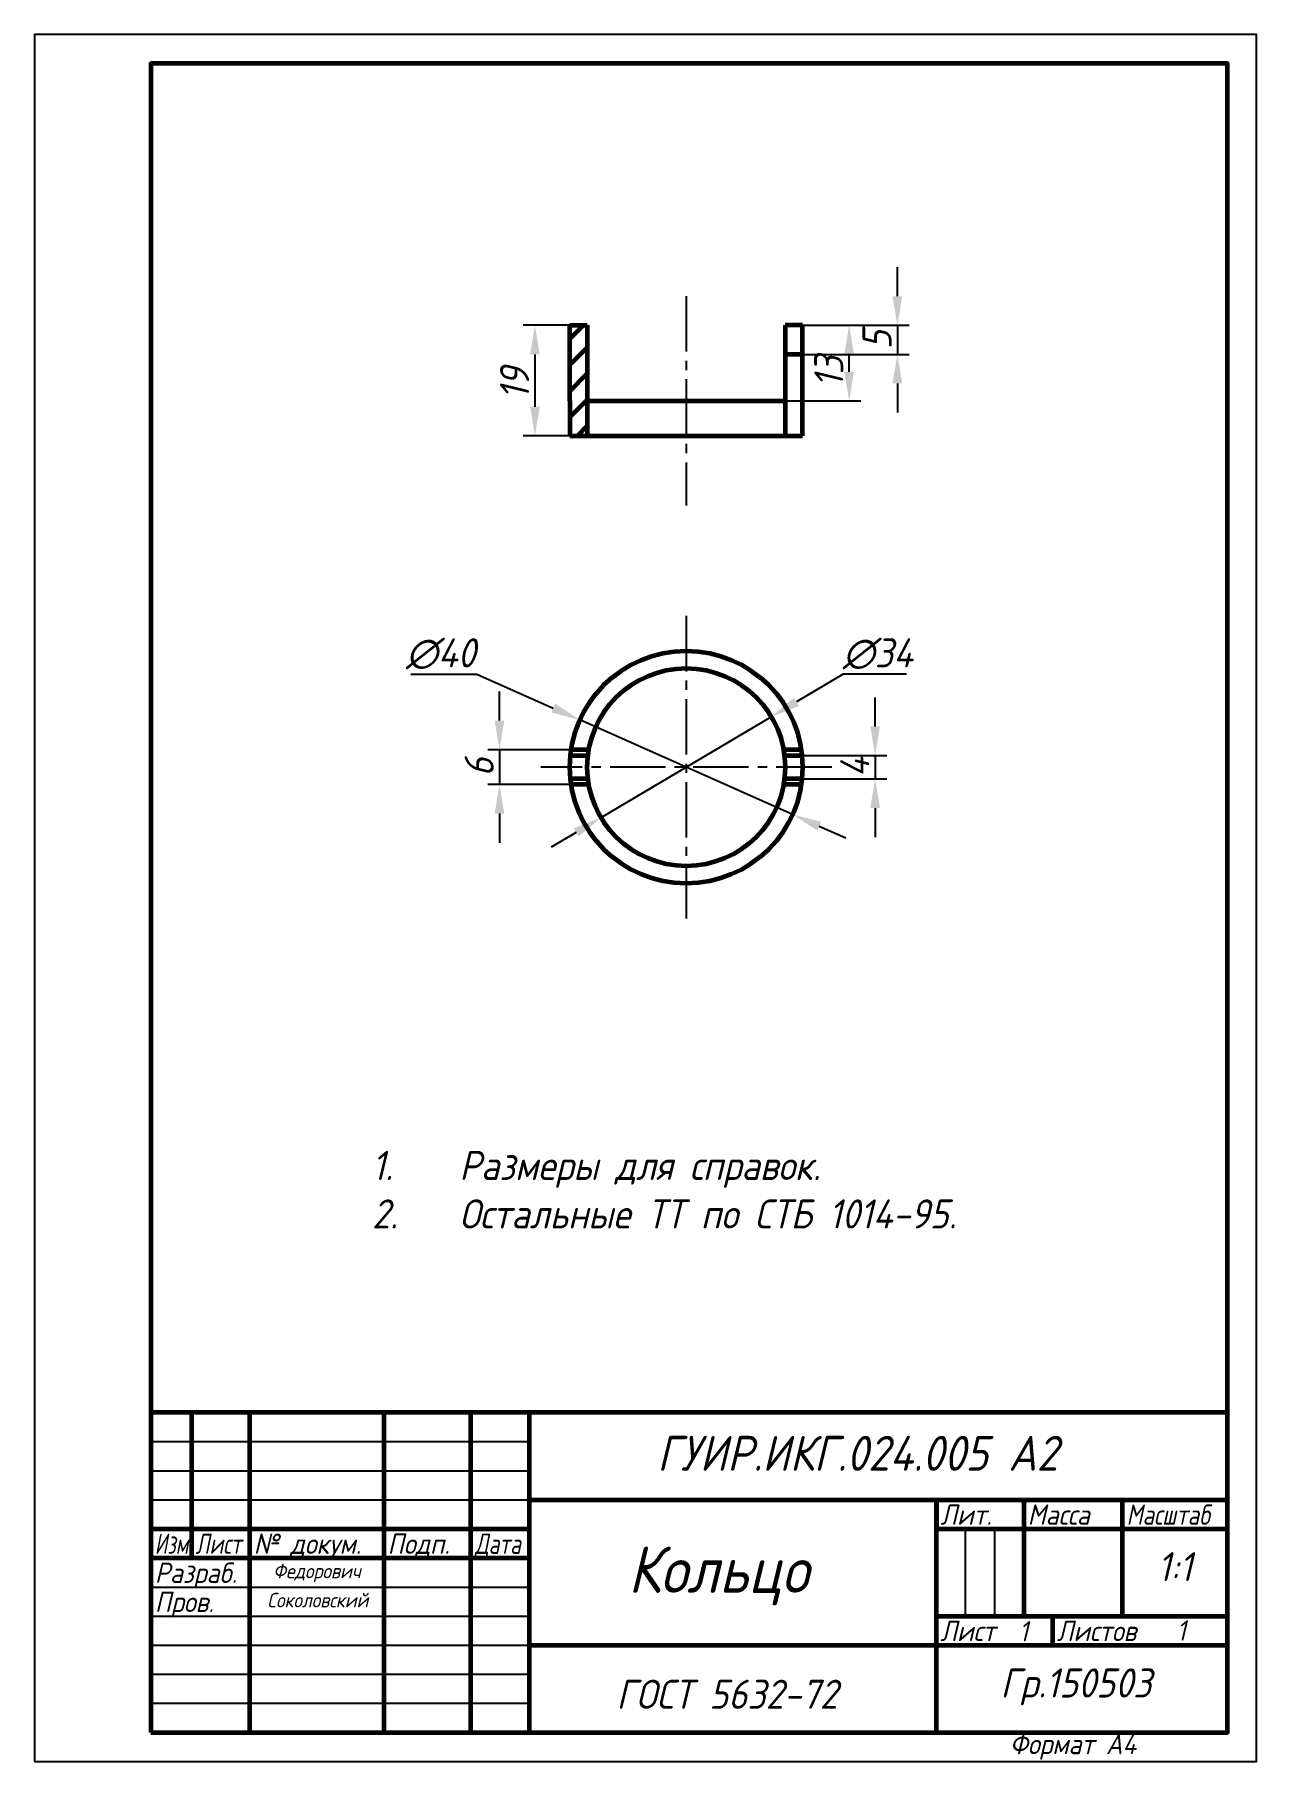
# Model space of a CAD drawing. Header units: millimetres. Extents: x 0 to 210, y 0 to 297.
import ezdxf

# ---------------------------------------------------------------- set-up
doc = ezdxf.new("R2010")
doc.units = ezdxf.units.MM
doc.header["$LTSCALE"] = 0.5
doc.linetypes.add('осевая2', pattern=[28.575, 19.05, -3.175, 3.175, -3.175])
doc.layers.get('0').update_dxf_attribs({"lineweight": 60})
doc.layers.get('Defpoints').update_dxf_attribs({"color": 5})
doc.layers.add('1-оси', color=1, linetype='осевая2')
doc.layers.add('3-размеры', color=6, linetype='Continuous')
doc.layers.add('4-текст', color=7, linetype='Continuous', true_color=0x00ad00)
doc.styles.get("Standard").update_dxf_attribs({"font": 'isocpeui.ttf', "width": 0.9})
doc.dimstyles.new('Standart', dxfattribs={"dimtxt": 5, "dimasz": 5, "dimexe": 2, "dimexo": 0, "dimgap": 1, "dimtad": 1, "dimtoh": 1, "dimdec": 0, "dimtxsty": 'Standard', "dimcen": 2.5, "dimadec": 0, "dimazin": 0, "dimtfac": 1, "dimtdec": 0, "dimtmove": 0, "dimatfit": 3, "dimldrblk": 'DOTSMALL', "dimfxl": 1, "dimarcsym": 0})

# ---------------------------------------------------------------- blocks, each defined once
blk = doc.blocks.new('*D4')
at = {"layer": '3-размеры', "color": 0, "lineweight": -2, "transparency": 16777216}
for p, q in [((139, 187), (130.93, 182.22)), ((149.88, 187), (139, 187)), ((97.38, 162.33), (126.62, 179.67)), ((93.07, 159.78), (88.77, 157.24))]:
    blk.add_line(p, q, dxfattribs=at)
at = {"layer": '3-размеры', "color": 0, "transparency": 16777216}
for points in [[(130.5, 182.93), (131.35, 181.5), (126.62, 179.67)], [(92.65, 160.5), (93.5, 159.07), (97.38, 162.33)]]:
    blk.add_solid(points, dxfattribs=at)
at = {"layer": 'Defpoints', "color": 0, "transparency": 16777216}
for p in [(126.62, 179.67), (97.38, 162.33)]:
    blk.add_point(p, dxfattribs=at)
at = {"layer": '3-размеры', "color": 0, "transparency": 16777216, "insert": (144.94, 190.5), "char_height": 5, "attachment_point": 5}
blk.add_mtext('∅34', dxfattribs=at)
blk = doc.blocks.new('_DotSmall')
at = {"color": 0, "linetype": 'ByBlock', "const_width": 0.5}
blk.add_lwpolyline([(-0.0625, 0, 1), (0.0625, 0, 1)], format="xyb", close=True, dxfattribs=at)
blk = doc.blocks.new('*D5')
at = {"layer": '3-размеры', "color": 0, "lineweight": -2, "transparency": 16777216}
for p, q in [((64.64, 187), (76, 187)), ((76, 187), (89.15, 181.15)), ((130.28, 162.88), (93.72, 179.12)), ((134.85, 160.85), (139.41, 158.82))]:
    blk.add_line(p, q, dxfattribs=at)
at = {"layer": '3-размеры', "color": 0, "transparency": 16777216}
for points in [[(89.49, 181.91), (88.82, 180.39), (93.72, 179.12)], [(135.18, 161.61), (134.51, 160.09), (130.28, 162.88)]]:
    blk.add_solid(points, dxfattribs=at)
at = {"layer": 'Defpoints', "color": 0, "transparency": 16777216}
for p in [(93.72, 179.12), (130.28, 162.88)]:
    blk.add_point(p, dxfattribs=at)
at = {"layer": '3-размеры', "color": 0, "transparency": 16777216, "insert": (69.82, 190.5), "char_height": 5, "attachment_point": 5}
blk.add_mtext('∅40', dxfattribs=at)
blk = doc.blocks.new('*D6')
at = {"layer": '3-размеры', "color": 0, "lineweight": -2, "transparency": 16777216}
for p, q in [((92, 247), (84, 247)), ((86, 242), (86, 233)), ((92, 228), (84, 228))]:
    blk.add_line(p, q, dxfattribs=at)
at = {"layer": '3-размеры', "color": 0, "transparency": 16777216}
for points in [[(85.17, 242), (86.83, 242), (86, 247)], [(85.17, 233), (86.83, 233), (86, 228)]]:
    blk.add_solid(points, dxfattribs=at)
at = {"layer": 'Defpoints', "color": 0, "transparency": 16777216}
for p in [(92, 247), (86, 228), (92, 228)]:
    blk.add_point(p, dxfattribs=at)
at = {"layer": '3-размеры', "color": 0, "transparency": 16777216, "insert": (82.5, 237), "char_height": 5, "attachment_point": 5, "rotation": 90}
blk.add_mtext('19', dxfattribs=at)
blk = doc.blocks.new('*D7')
at = {"layer": '3-размеры', "color": 0, "lineweight": -2, "transparency": 16777216}
for p, q in [((132, 247), (142, 247)), ((140, 239), (140, 242)), ((129, 234), (142, 234))]:
    blk.add_line(p, q, dxfattribs=at)
at = {"layer": '3-размеры', "color": 0, "transparency": 16777216}
for points in [[(139.17, 242), (140.83, 242), (140, 247)], [(139.17, 239), (140.83, 239), (140, 234)]]:
    blk.add_solid(points, dxfattribs=at)
at = {"layer": 'Defpoints', "color": 0, "transparency": 16777216}
for p in [(132, 247), (140, 247), (129, 234)]:
    blk.add_point(p, dxfattribs=at)
at = {"layer": '3-размеры', "color": 0, "transparency": 16777216, "insert": (136.5, 239), "char_height": 5, "attachment_point": 5, "rotation": 90}
blk.add_mtext('13', dxfattribs=at)
blk = doc.blocks.new('*D8')
at = {"layer": '3-размеры', "color": 0, "lineweight": -2, "transparency": 16777216}
for p, q in [((144.47, 178), (144.47, 183)), ((131.9, 173), (146.47, 173)), ((144.47, 173), (144.47, 168.97)), ((131.9, 168.97), (146.47, 168.97)), ((144.47, 163.97), (144.47, 158.97))]:
    blk.add_line(p, q, dxfattribs=at)
at = {"layer": '3-размеры', "color": 0, "transparency": 16777216}
for points in [[(143.63, 178), (145.3, 178), (144.47, 173)], [(143.63, 163.97), (145.3, 163.97), (144.47, 168.97)]]:
    blk.add_solid(points, dxfattribs=at)
at = {"layer": 'Defpoints', "color": 0, "transparency": 16777216}
for p in [(131.9, 173), (131.9, 168.97), (144.47, 168.97)]:
    blk.add_point(p, dxfattribs=at)
at = {"layer": '3-размеры', "color": 0, "transparency": 16777216, "insert": (140.97, 170.98), "char_height": 5, "attachment_point": 5, "rotation": 90}
blk.add_mtext('4', dxfattribs=at)
blk = doc.blocks.new('*D9')
at = {"layer": '3-размеры', "color": 0, "lineweight": -2, "transparency": 16777216}
for p, q in [((79.91, 179), (79.91, 184)), ((92.23, 174), (77.91, 174)), ((79.91, 174), (79.91, 168.01)), ((92.23, 168.01), (77.91, 168.01)), ((79.91, 163.01), (79.91, 158.01))]:
    blk.add_line(p, q, dxfattribs=at)
at = {"layer": '3-размеры', "color": 0, "transparency": 16777216}
for points in [[(79.08, 179), (80.74, 179), (79.91, 174)], [(79.08, 163.01), (80.74, 163.01), (79.91, 168.01)]]:
    blk.add_solid(points, dxfattribs=at)
at = {"layer": 'Defpoints', "color": 0, "transparency": 16777216}
for p in [(92.23, 174), (79.91, 168.01), (92.23, 168.01)]:
    blk.add_point(p, dxfattribs=at)
at = {"layer": '3-размеры', "color": 0, "transparency": 16777216, "insert": (76.41, 171.01), "char_height": 5, "attachment_point": 5, "rotation": 90}
blk.add_mtext('6', dxfattribs=at)
blk = doc.blocks.new('*D10')
at = {"layer": '3-размеры', "color": 0, "lineweight": -2, "transparency": 16777216}
for p, q in [((148.29, 252), (148.29, 257)), ((132, 247), (150.29, 247)), ((148.29, 247), (148.29, 242)), ((132, 242), (150.29, 242)), ((148.29, 237), (148.29, 232))]:
    blk.add_line(p, q, dxfattribs=at)
at = {"layer": '3-размеры', "color": 0, "transparency": 16777216}
for points in [[(147.45, 252), (149.12, 252), (148.29, 247)], [(147.45, 237), (149.12, 237), (148.29, 242)]]:
    blk.add_solid(points, dxfattribs=at)
at = {"layer": 'Defpoints', "color": 0, "transparency": 16777216}
for p in [(132, 247), (132, 242), (148.29, 242)]:
    blk.add_point(p, dxfattribs=at)
at = {"layer": '3-размеры', "color": 0, "transparency": 16777216, "insert": (144.79, 244.5), "char_height": 5, "attachment_point": 5, "rotation": 90}
blk.add_mtext('5', dxfattribs=at)

msp = doc.modelspace()

# ---------------------------------------------------------------- hatches: boundary and pattern name
h = msp.add_hatch()
h.set_pattern_fill('ANSI31', color=256)
h.paths.add_polyline_path([(95, 247), (92, 247), (92, 234), (92, 228), (95, 228), (95, 234)])

# ---------------------------------------------------------------- linework, layer by layer
for p, q in [((92, 234), (92, 247)), ((92, 247), (95, 247)), ((95, 247), (95, 234)), ((132, 247), (129, 247)), ((129, 247), (129, 234)), ((132, 234), (132, 247)), ((132, 242), (129, 242)), ((92, 234), (92, 228)), ((95, 234), (129, 234)), ((95, 234), (95, 228)), ((129, 234), (129, 228)), ((132, 228), (132, 234)), ((92, 228), (132, 228)), ((92.1, 173), (95.11, 173)), ((95.27, 174), (92.23, 174)), ((131.77, 174), (128.73, 174)), ((128.88, 173), (131.9, 173)), ((95.12, 168.97), (92.11, 168.98)), ((95.26, 168.01), (92.22, 168.01)), ((131.77, 168.01), (128.73, 168.01)), ((131.9, 168.97), (128.88, 168.98)), ((155, 45), (155, 40))]:
    msp.add_line(p, q)
at = {"lineweight": 60}
for p, q in [((205, 60), (20, 60)), ((27, 60), (27, 35)), ((37, 5), (37, 60)), ((60, 60), (60, 5)), ((75, 5), (75, 60)), ((85, 60), (85, 5)), ((85, 45), (205, 45)), ((155, 5), (155, 45)), ((170, 45), (170, 25)), ((187, 25), (187, 45)), ((20, 40), (85, 40)), ((155, 40), (205, 40)), ((20, 35), (85, 35)), ((155, 25), (205, 25)), ((175, 20), (175, 25)), ((85, 20), (205, 20))]:
    msp.add_line(p, q, dxfattribs=at)
at = {"lineweight": -3}
for p, q in [((20, 55), (85, 55)), ((20, 50), (85, 50)), ((20, 45), (85, 45)), ((160, 25), (160, 40)), ((165, 40), (165, 25)), ((20, 30), (85, 30)), ((20, 25), (85, 25)), ((20, 20), (85, 20)), ((20, 15), (85, 15)), ((20, 10), (85, 10))]:
    msp.add_line(p, q, dxfattribs=at)
at = {"lineweight": 60}
msp.add_lwpolyline([(20, 5), (205, 5), (205, 292), (20, 292)], close=True, dxfattribs=at)
for radius in [20, 17]:
    msp.add_circle((112, 171), radius)
at = {"layer": '1-оси'}
for p, q in [((112, 252), (112, 216)), ((112, 197), (112, 145)), ((137, 171), (87, 171))]:
    msp.add_line(p, q, dxfattribs=at)
at = {"layer": 'Defpoints'}
msp.add_lwpolyline([(0, 0), (210, 0), (210, 297), (0, 297)], close=True, dxfattribs=at)

# ---------------------------------------------------------------- texts
at = {"lineweight": -3, "width": 0.9}
msp.add_text('Формат А4', height=3.5, dxfattribs=at).set_placement((167.6, 1.25))
at = {"attachment_point": 1}
for s, width, insert, char_height in [('\\pxi-3,l4,t4;1.^IРазмеры для справок.\\P2.^IОстальные ТТ по СТБ 1014-95.', 130, (53, 105), 5), ('ГУИР.ИКГ.024.005 А2', 120, (107, 56), 6), ('Кольцо', 70, (102, 37), 8), ('1:1', 18, (193, 36), 5), ('Федорович', 24, (41, 34), 2.5), ('Соколовский', 23, (40, 29), 2.5), ('1', 8.3388, (169.19, 24.15), 3.5), ('1', 8.3388, (196.3, 24.28), 3.5), ('Гр.150503', 50, (166, 16), 5)]:
    msp.add_mtext_dynamic_manual_height_columns(s, width=width, gutter_width=25, heights=[0], dxfattribs=dict(at, insert=insert, char_height=char_height))
at = {"insert": (100, 14.06), "char_height": 5, "width": 41.5227, "attachment_point": 1}
msp.add_mtext('ГОСТ 5632-72', dxfattribs=at)
at = {"layer": '4-текст', "lineweight": -3}
for s, width, p in [('Лит.', 0.9, (155.67, 40.7)), ('Масса', 0.9, (170.67, 40.7)), ('Масштаб', 0.8, (187.67, 40.7)), ('Изм.', 0.7, (20.67, 35.7)), ('Лист', 0.75, (27.67, 35.7)), ('№ докум.', 0.9, (37.67, 35.7)), ('Подп.', 0.9, (60.67, 35.7)), ('Дата', 0.75, (75.67, 35.7)), ('Разраб.', 0.9, (20.67, 30.7)), ('Пров.', 0.9, (20.67, 25.7)), ('Лист', 0.9, (155.67, 20.7)), ('Листов', 0.9, (175.67, 20.7))]:
    msp.add_text(s, height=3.5, dxfattribs=dict(at, width=width)).set_placement(p)

# ---------------------------------------------------------------- dimensions: what is measured, and where the dimension line sits
at = {"layer": '3-размеры'}
for base, p1, p2, picture, middle in [((148.29, 242), (132, 247), (132, 242), '*D10', (148.29, 244.5)), ((86, 228), (92, 247), (92, 228), '*D6', (86, 237)), ((140, 247), (129, 234), (132, 247), '*D7', (140, 239)), ((79.91, 168.01), (92.23, 174), (92.23, 168.01), '*D9', (79.91, 171.01)), ((144.47, 168.97), (131.9, 173), (131.9, 168.97), '*D8', (144.47, 170.98))]:
    dim = msp.add_linear_dim(base=base, p1=p1, p2=p2, angle=90, dimstyle='Standart', dxfattribs=at)
    dim.commit()
    dim.dimension.update_dxf_attribs({"geometry": picture, "text_midpoint": middle, "dimtype": 160})
for p1, p2, picture, middle in [((130.28, 162.88), (93.72, 179.12), '*D5', (69.82, 187)), ((97.38, 162.33), (126.62, 179.67), '*D4', (144.94, 187))]:
    dim = msp.add_diameter_dim_2p(p1=p1, p2=p2, dimstyle='Standart', dxfattribs=at)
    dim.commit()
    dim.dimension.update_dxf_attribs({"geometry": picture, "text_midpoint": middle, "dimtype": 163})

doc.saveas('drawing.dxf')
